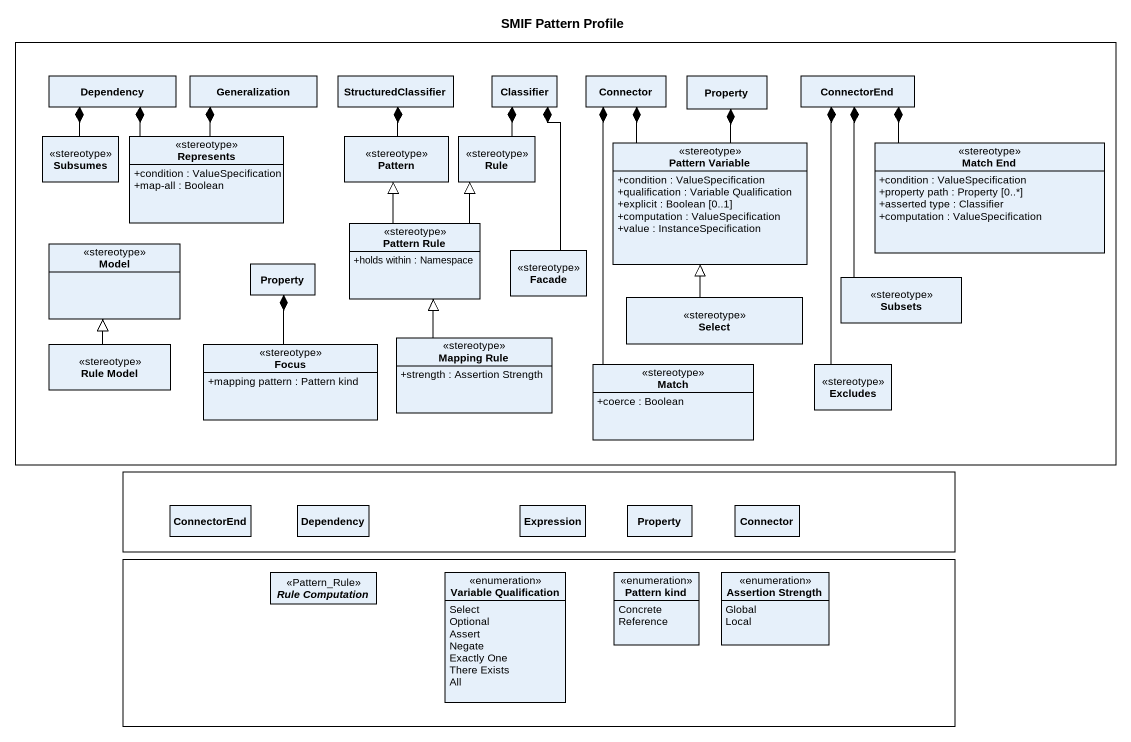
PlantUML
@startuml
title SMIF Pattern Profile
hide circle
hide empty members
skinparam classAttributeIconSize 0
rectangle " " as rectangle1 {
  class Dependency
  class Generalization
  class StructuredClassifier
  class Classifier
  class Connector
  class Property
  class ConnectorEnd
  class Subsumes <<stereotype>>
  class Represents <<stereotype>> {
    +condition : ValueSpecification
    +map-all : Boolean
  }
  class Pattern <<stereotype>>
  class Rule <<stereotype>>
  class "Pattern Variable" as Pattern_Variable <<stereotype>> {
    +condition : ValueSpecification
    +qualification : Variable Qualification
    +explicit : Boolean [0..1]
    +computation : ValueSpecification
    +value : InstanceSpecification
  }
  class "Match End" as Match_End <<stereotype>> {
    +condition : ValueSpecification
    +property path : Property [0..*]
    +asserted type : Classifier
    +computation : ValueSpecification
  }
  class Model <<stereotype>>
  class "Pattern Rule" as Pattern_Rule <<stereotype>> {
    +holds within : Namespace
  }
  class "Property" as Property_2
  class Facade <<stereotype>>
  class Subsets <<stereotype>>
  class Select <<stereotype>>
  class "Rule Model" as Rule_Model <<stereotype>>
  class Focus <<stereotype>> {
    +mapping pattern : Pattern kind
  }
  class "Mapping Rule" as Mapping_Rule <<stereotype>> {
    +strength : Assertion Strength
  }
  class Match <<stereotype>> {
    +coerce : Boolean
  }
  class Excludes <<stereotype>>
}
rectangle " " as rectangle2 {
  class "ConnectorEnd" as ConnectorEnd_2
  class "Dependency" as Dependency_2
  class Expression
  class "Property" as Property_3
  class "Connector" as Connector_2
}
rectangle " " as rectangle3 {
  abstract class "Rule Computation" as Rule_Computation <<Pattern_Rule>>
  enum "Variable Qualification" as Variable_Qualification {
    Select
    Optional
    Assert
    Negate
    Exactly One
    There Exists
    All
  }
  enum "Pattern kind" as Pattern_kind {
    Concrete
    Reference
  }
  enum "Assertion Strength" as Assertion_Strength {
    Global
    Local
  }
}
Subsumes -up-* Dependency
Represents -up-* Dependency
Represents -up-* Generalization
Pattern -up-* StructuredClassifier
Rule -up-* Classifier
Pattern_Variable -up-* Connector
Pattern_Variable -up-* Property
Match_End -up-* ConnectorEnd
Pattern_Rule -up-|> Pattern
Pattern_Rule -up-|> Rule
Facade -up-* Classifier
Subsets -up-* ConnectorEnd
Select -up-|> Pattern_Variable
Rule_Model -up-|> Model
Focus -up-* Property_2
Mapping_Rule -up-|> Pattern_Rule
Match -up-* Connector
Excludes -up-* ConnectorEnd
@enduml
